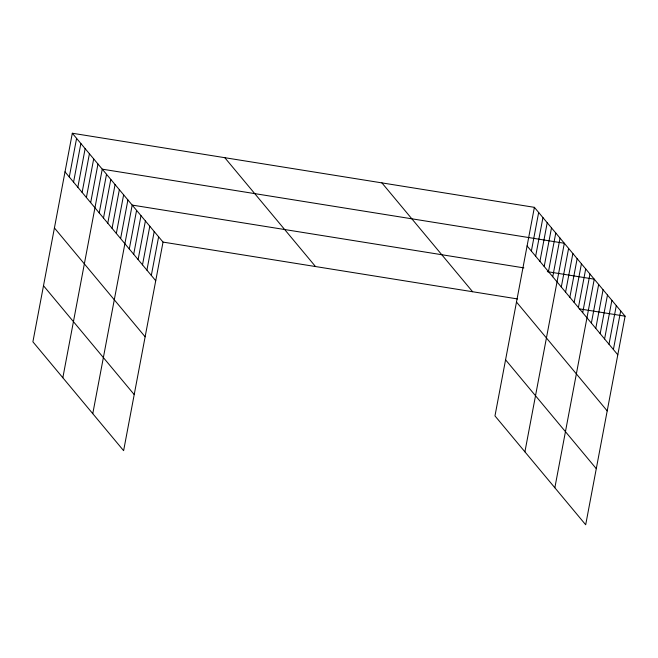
<?xml version="1.0" encoding="UTF-8"?>
<svg xmlns="http://www.w3.org/2000/svg" width="658" height="658" viewBox="0 0 658 658"><rect width="100%" height="100%" fill="white"/><g stroke="black" fill="none" stroke-linecap="round" stroke-linejoin="round"><path stroke-width="0.99" d="M72.314 133.237L32.9 341.815L123.614 450.664L163.028 242.095L72.314 133.237L534.386 207.336L625.1 316.185L585.686 524.763L494.972 415.905L534.386 207.336M69.287 176.994L76.591 138.369M73.564 182.126L80.86 143.502M77.841 187.25L85.137 148.634M82.118 192.383L89.414 153.766M86.395 197.515L93.691 158.899M90.672 202.648L97.968 164.031M62.839 377.733L102.245 169.164L564.325 243.254L524.911 451.832M99.226 212.912L106.522 174.296M103.503 218.045L110.799 179.42M107.78 223.177L115.076 184.553M112.057 228.31L119.353 189.685M116.334 233.442L123.63 194.817M120.611 238.574L127.907 199.95M92.77 413.66L132.184 205.082L523.883 267.888M129.289 248.987L136.584 210.371M133.697 254.276L140.993 215.659M138.106 259.565L145.402 220.94M142.506 264.853L149.802 226.229M146.915 270.142L154.211 231.517M151.324 275.422L158.619 236.806M531.368 251.085L538.663 212.46M535.645 256.217L542.94 217.592M539.922 261.349L547.217 222.725M544.199 266.482L551.494 227.857M548.468 271.614L555.771 232.99M552.745 276.738L560.048 238.122M561.299 287.003L568.602 248.387M565.576 292.136L572.871 253.519M569.853 297.268L577.148 258.652M574.13 302.4L581.425 263.784M578.407 307.533L585.702 268.916M582.684 312.665L589.979 274.041M554.85 487.751L594.256 279.173L547.341 271.655M591.369 323.086L598.665 284.462M595.77 328.367L603.073 289.75M600.178 333.655L607.474 295.039M604.587 338.944L611.882 300.328M608.987 344.233L616.291 305.608M613.396 349.521L620.691 310.897M163.028 242.095L517.575 298.946M579.155 308.816L625.1 316.185M527.091 245.952L617.804 354.81M516.489 302.038L607.202 410.888M381.903 182.883L472.617 291.733M505.574 359.819L596.288 468.677M224.797 157.69L315.511 266.539M65.01 171.861L155.724 280.711M54.417 227.948L145.13 336.797M43.494 285.728L134.207 394.586"/></g></svg>
